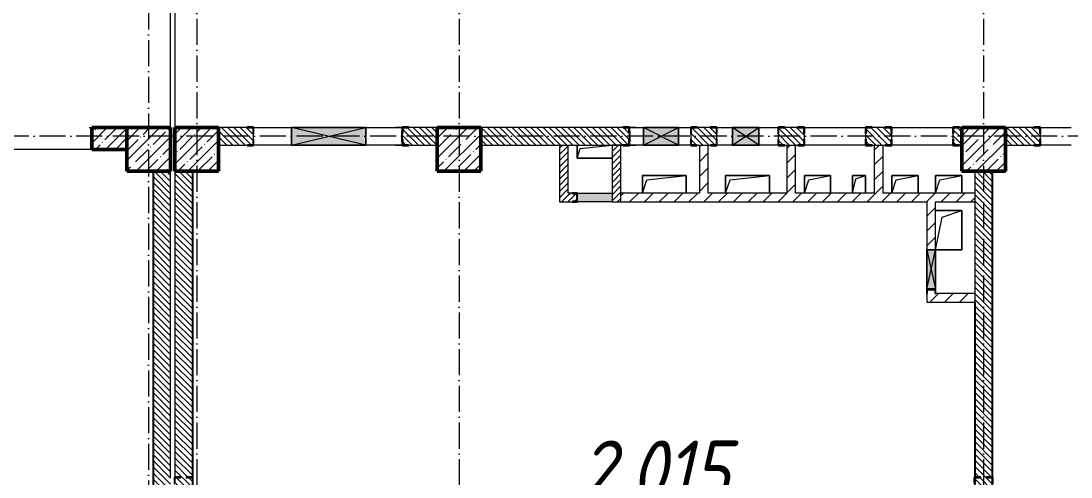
# Model space of a CAD drawing. Header units: millimetres. Extents: x -136833 to 49383, y -8033 to 344618.
# Drawn here: x -87944 to -75934, y 304978 to 310198 of the extents above; entities that cross this region are included whole.
import ezdxf

# ---------------------------------------------------------------- set-up
doc = ezdxf.new("R2010")
doc.units = ezdxf.units.MM
doc.linetypes.add('50_200_ШТРИХ_1Т_ш5_п1_п1_', pattern=[700, 500, -100, 0, -100])
for name, color, linetype, lineweight in [('A-DETL-GENF-OTLN', 7, 'Continuous', 9), ('A-FLOR-____-OTLN', 7, 'Continuous', 9), ('A-GENM-____-MCUT', 7, 'Continuous', 25), ('A-GENM-____-OTLN', 7, 'Continuous', 9), ('A-GENM-____-OTLN-1', 7, 'Continuous', 25), ('A-GLAZ-____-OTLN', 7, 'Continuous', 9), ('A-WALL-____-MCUT', 7, 'Continuous', 13), ('A-WALL-____-MCUT-2', 7, 'Continuous', 50), ('A-WALL-____-OTLN', 7, 'Continuous', 9), ('A-WALL-____-PATT-1', 7, 'Continuous', 9), ('A-WALL-FNSH-MCUT-1', 7, 'Continuous', 9), ('I-WALL-____-OTLN', 7, 'Continuous', 9), ('S-COLS-____-MCUT', 7, 'Continuous', 50), ('S-COLS-____-OTLN', 7, 'Continuous', 9), ('S-GRID-____-OTLN-1', 7, '50_200_ШТРИХ_1Т_ш5_п1_п1_', 9), ('Марки помещений', 7, 'Continuous', 9)]:
    doc.layers.add(name, color=color, linetype=linetype, lineweight=lineweight)
doc.styles.add('ISOCPEUR_I_2', font='isocpeui.ttf', dxfattribs={"width": 0.85, "height": 2.3})
pattern_1 = [(135, (-131434.413, 245796.486), (-35.35534, -35.35534), [])]
pattern_2 = [(45, (-131434.41, 245796.49), (-84.85281, 84.85281), [])]
pattern_3 = [(45, (-131434.413, 245796.486), (-35.35534, 35.35534), [])]

# ---------------------------------------------------------------- blocks, each defined once
blk = doc.blocks.new('BSC_Колонна _Прямоугольная - 500х500-V16-АР1_План отверстий 2 этажа в осях 1-64_Ю-ЯЯ')
at = {"layer": 'S-COLS-____-OTLN'}
h = blk.add_hatch(dxfattribs=at)
h.set_pattern_fill('FP_25', color=256, style=0, pattern_type=2)
h.set_pattern_definition([(45, (-44950, -62931.04), (-114.04925, 114.04925), []), (45, (-44835.95, -62931.04), (-114.04925, 114.04925), [201.613, -40.323, 3.353, -36.97])])
h.paths.add_polyline_path([(-250, -250), (250, -250), (250, 250), (-250, 250)], flags=0)
at = {"layer": 'S-COLS-____-MCUT'}
for p, q in [((250, 250), (-250, 250)), ((-250, 250), (-250, -250)), ((250, -250), (250, 250)), ((-250, -250), (250, -250))]:
    blk.add_line(p, q, dxfattribs=at)
blk = doc.blocks.new('BSC_Колонна _Прямоугольная - 500х500-V18-АР1_План отверстий 2 этажа в осях 1-64_Ю-ЯЯ')
at = {"layer": 'S-COLS-____-OTLN'}
h = blk.add_hatch(dxfattribs=at)
h.set_pattern_fill('FP_27', color=256, style=0, pattern_type=2)
h.set_pattern_definition([(45, (-54500, -62931.04), (-114.04925, 114.04925), []), (45, (-54385.95, -62931.04), (-114.04925, 114.04925), [201.613, -40.323, 3.353, -36.97])])
h.paths.add_polyline_path([(-250, -250), (250, -250), (250, 250), (-250, 250)], flags=0)
at = {"layer": 'S-COLS-____-MCUT'}
for p, q in [((250, 250), (-250, 250)), ((-250, 250), (-250, -250)), ((250, -250), (250, 250)), ((-250, -250), (250, -250))]:
    blk.add_line(p, q, dxfattribs=at)
blk = doc.blocks.new('BSC_Колонна _Прямоугольная - 500х500-V46-АР1_План отверстий 2 этажа в осях 1-64_Ю-ЯЯ')
at = {"layer": 'S-COLS-____-OTLN'}
h = blk.add_hatch(dxfattribs=at)
h.set_pattern_fill('FP_56', color=256, style=0, pattern_type=2)
h.set_pattern_definition([(45, (-48500, -62931.04), (-114.04925, 114.04925), []), (45, (-48385.95, -62931.04), (-114.04925, 114.04925), [201.613, -40.323, 3.353, -36.97])])
h.paths.add_polyline_path([(-250, -250), (250, -250), (250, 250), (-250, 250)], flags=0)
at = {"layer": 'S-COLS-____-MCUT'}
for p, q in [((250, 250), (-250, 250)), ((-250, 250), (-250, -250)), ((250, -250), (250, 250)), ((-250, -250), (250, -250))]:
    blk.add_line(p, q, dxfattribs=at)
blk = doc.blocks.new('BSC_Колонна _Прямоугольная - 500х500-V72-АР1_План отверстий 2 этажа в осях 1-64_Ю-ЯЯ')
at = {"layer": 'S-COLS-____-OTLN'}
h = blk.add_hatch(dxfattribs=at)
h.set_pattern_fill('FP_84', color=256, style=0, pattern_type=2)
h.set_pattern_definition([(45, (-45500, -62931.04), (-114.04925, 114.04925), []), (45, (-45385.95, -62931.04), (-114.04925, 114.04925), [201.613, -40.323, 3.353, -36.97])])
h.paths.add_polyline_path([(-250, -250), (250, -250), (250, 250), (-250, 250)], flags=0)
at = {"layer": 'S-COLS-____-MCUT'}
for p, q in [((250, 250), (-250, 250)), ((-250, 250), (-250, -250)), ((250, -250), (250, 250)), ((-250, -250), (250, -250))]:
    blk.add_line(p, q, dxfattribs=at)
blk = doc.blocks.new('154_Стойка_СКБ_Уголок - СМ-2180_200-28268025-АР1_План отверстий 2 этажа в осях 1-64_Ю-ЯЯ')
at = {"layer": 'A-GENM-____-MCUT'}
for p, q in [((125, 156), (125, 81)), ((200, 156), (125, 156)), ((131, 81), (131, 150)), ((131, 150), (200, 150)), ((200, 150), (200, 156)), ((125, 81), (131, 81)), ((131, 19), (125, 19)), ((125, 19), (125, -56)), ((131, -50), (131, 19)), ((125, -56), (200, -56)), ((200, -50), (131, -50)), ((200, -56), (200, -50))]:
    blk.add_line(p, q, dxfattribs=at)
blk = doc.blocks.new('Стойка_Влож_Полоса боковая - Полоса-28213942-АР1_План отверстий 2 этажа в осях 1-64_Ю-ЯЯ')
at = {"layer": 'A-GENM-____-OTLN'}
for p, q in [((-5, 60), (0, 60)), ((-5, -60), (-5, 60)), ((0, -60), (-5, -60))]:
    blk.add_line(p, q, dxfattribs=at)
blk = doc.blocks.new('Стойка_Влож_Уголок_Опорный - Уголок-28213941-АР1_План отверстий 2 этажа в осях 1-64_Ю-ЯЯ')
at = {"layer": 'A-GENM-____-OTLN'}
for p, q in [((-212, -6), (-212, 0)), ((0, 0), (0, -6)), ((-212, -75), (-212, -6)), ((-212, -6), (-206, -6)), ((-212, -75), (-206, -75)), ((-6, -6), (0, -6)), ((-6, -75), (0, -75)), ((0, -6), (0, -75))]:
    blk.add_line(p, q, dxfattribs=at)
blk = doc.blocks.new('Фахверк_СКБ_Уголок - 200_3960_зеркало-28268689-АР1_План отверстий 2 этажа в осях 1-64_Ю-ЯЯ')
at = {"layer": 'A-GENM-____-MCUT'}
for p, q in [((200, 156), (125, 156)), ((125, 156), (125, 81)), ((131, 81), (131, 150)), ((131, 150), (200, 150)), ((200, 150), (200, 156)), ((125, 81), (131, 81)), ((131, 19), (125, 19)), ((125, 19), (125, -56)), ((131, -50), (131, 19)), ((125, -56), (200, -56)), ((200, -50), (131, -50)), ((200, -56), (200, -50))]:
    blk.add_line(p, q, dxfattribs=at)
blk = doc.blocks.new('Фахверк_СКБ_Уголок - 200_3960-28268576-АР1_План отверстий 2 этажа в осях 1-64_Ю-ЯЯ')
at = {"layer": 'A-GENM-____-MCUT'}
for p, q in [((200, 156), (125, 156)), ((125, 156), (125, 81)), ((131, 81), (131, 150)), ((131, 150), (200, 150)), ((200, 150), (200, 156)), ((125, 81), (131, 81)), ((131, 19), (125, 19)), ((125, 19), (125, -56)), ((131, -50), (131, 19)), ((125, -56), (200, -56)), ((200, -50), (131, -50)), ((200, -56), (200, -50))]:
    blk.add_line(p, q, dxfattribs=at)
blk = doc.blocks.new('154_Стойка_СКБ_Уголок - СМ-2480_200-28346303-АР1_План отверстий 2 этажа в осях 1-64_Ю-ЯЯ')
at = {"layer": 'A-GENM-____-MCUT'}
for p, q in [((125, 156), (125, 81)), ((200, 156), (125, 156)), ((131, 81), (131, 150)), ((131, 150), (200, 150)), ((200, 150), (200, 156)), ((125, 81), (131, 81)), ((131, 19), (125, 19)), ((125, 19), (125, -56)), ((131, -50), (131, 19)), ((125, -56), (200, -56)), ((200, -50), (131, -50)), ((200, -56), (200, -50))]:
    blk.add_line(p, q, dxfattribs=at)
blk = doc.blocks.new('Стойка_Влож_Полоса боковая - Полоса-V150-АР1_План отверстий 2 этажа в осях 1-64_Ю-ЯЯ')
at = {"layer": 'A-GENM-____-OTLN'}
for p, q in [((-5, 60), (0, 60)), ((-5, -60), (-5, 60)), ((0, 31), (0, -31)), ((0, -60), (-5, -60))]:
    blk.add_line(p, q, dxfattribs=at)
blk = doc.blocks.new('Фахверк_СКБ_Уголок - 200_3550-28267367-АР1_План отверстий 2 этажа в осях 1-64_Ю-ЯЯ')
at = {"layer": 'A-GENM-____-MCUT'}
for p, q in [((200, 156), (125, 156)), ((125, 156), (125, 81)), ((131, 81), (131, 150)), ((131, 150), (200, 150)), ((200, 150), (200, 156)), ((125, 81), (131, 81)), ((131, 19), (125, 19)), ((125, 19), (125, -56)), ((131, -50), (131, 19)), ((125, -56), (200, -56)), ((200, -50), (131, -50)), ((200, -56), (200, -50))]:
    blk.add_line(p, q, dxfattribs=at)
blk = doc.blocks.new('AR_Отверстие Ниша - Лючок-32403922-АР1_План отверстий 2 этажа в осях 1-64_Ю-ЯЯ')
at = {"layer": 'A-GLAZ-____-OTLN'}
blk.add_hatch(color=256, dxfattribs=at).paths.add_polyline_path([(-200, 50), (-200, -50), (200, -50), (200, 50)], flags=0)
for p, q in [((-200, 50), (200, 50)), ((-200, -50), (-200, 50)), ((200, -50), (-200, -50))]:
    blk.add_line(p, q, dxfattribs=at)
blk = doc.blocks.new('154_Фахверк_СКБ_Швеллер - Тип_100_3960-28331862-АР1_План отверстий 2 этажа в осях 1-64_Ю-ЯЯ')
at = {"layer": 'A-GENM-____-MCUT'}
for p, q in [((175, 50), (125, 50)), ((125, 50), (125, -50)), ((128, 47), (175, 47)), ((128, -47), (128, 47)), ((175, 47), (175, 50)), ((125, -50), (175, -50)), ((175, -47), (128, -47)), ((175, -50), (175, -47))]:
    blk.add_line(p, q, dxfattribs=at)
blk = doc.blocks.new('AR_Отверстие прямоугольное _в плите_ - AR_Отверстие прямоугольное _в плите_-V152-АР1_План отверстий 2 этажа в осях 1-64_Ю-ЯЯ')
at = {"layer": 'A-GENM-____-OTLN'}
for p, q in [((250, 100), (-250, 100)), ((-250, 100), (-250, -100)), ((-250, -100), (-200, 50)), ((-200, 50), (250, 100)), ((250, -100), (250, 100))]:
    blk.add_line(p, q, dxfattribs=at)
blk = doc.blocks.new('AR_Отверстие прямоугольное _в плите_ - AR_Отверстие прямоугольное _в плите_-30423629-АР1_План отверстий 2 этажа в осях 1-64_Ю-ЯЯ')
at = {"layer": 'A-GENM-____-OTLN'}
for p, q in [((150, 100), (-150, 100)), ((-150, 100), (-150, -100)), ((-150, -100), (-100, 50)), ((-100, 50), (150, 100)), ((150, -100), (150, 100))]:
    blk.add_line(p, q, dxfattribs=at)
blk = doc.blocks.new('AR_Отверстие прямоугольное _в плите_ - AR_Отверстие прямоугольное _в плите_-30423631-АР1_План отверстий 2 этажа в осях 1-64_Ю-ЯЯ')
at = {"layer": 'A-GENM-____-OTLN'}
for p, q in [((75, 100), (-75, 100)), ((-75, 100), (-75, -100)), ((-75, -100), (-37, 63)), ((-37, 63), (75, 100)), ((75, -100), (75, 100))]:
    blk.add_line(p, q, dxfattribs=at)
blk = doc.blocks.new('AR_Отверстие прямоугольное _в плите_ - AR_Отверстие прямоугольное _в плите_-V154-АР1_План отверстий 2 этажа в осях 1-64_Ю-ЯЯ')
at = {"layer": 'A-GENM-____-OTLN'}
for p, q in [((-200, 75), (-200, -75)), ((-200, -75), (-163, 37)), ((-163, 37), (200, 75)), ((-200, -75), (200, -75))]:
    blk.add_line(p, q, dxfattribs=at)
blk = doc.blocks.new('AR_Отверстие прямоугольное _в плите_ - AR_Отверстие прямоугольное _в плите_-30552603-АР1_План отверстий 2 этажа в осях 1-64_Ю-ЯЯ')
at = {"layer": 'A-GENM-____-OTLN'}
for p, q in [((150, 225), (-150, 225)), ((-150, -225), (-75, 150)), ((-75, 150), (150, 225)), ((150, -225), (150, 225)), ((-150, -225), (150, -225))]:
    blk.add_line(p, q, dxfattribs=at)
blk = doc.blocks.new('AR_Отверстие прямоугольное _в стене_ - AR_Отверстие прямоугольное _в стене__ЭОМ-36405773-АР1_План отверстий 2 этажа в осях 1-64_Ю-ЯЯ')
at = {"layer": 'A-GLAZ-____-OTLN'}
blk.add_hatch(color=256, dxfattribs=at).paths.add_polyline_path([(200, 100), (-200, 100), (-200, -100), (200, -100)], flags=0)
at = {"layer": 'A-DETL-GENF-OTLN'}
for p, q in [((-200, -100), (-200, 100)), ((-200, 100), (200, 100)), ((200, 100), (-200, -100)), ((-200, 100), (200, -100)), ((200, 100), (-200, 100)), ((-200, 100), (-200, -100)), ((200, 100), (200, -100)), ((200, -100), (200, 100)), ((200, -100), (-200, -100)), ((-200, -100), (200, -100))]:
    blk.add_line(p, q, dxfattribs=at)
blk = doc.blocks.new('AR_Отверстие прямоугольное _в стене__БезПР - AR_Отверстие прямоугольное _в стене__БезПР-36392850-АР1_План отверстий 2 этажа в осях 1-64_Ю-ЯЯ')
at = {"layer": 'A-GLAZ-____-OTLN'}
blk.add_hatch(color=256, dxfattribs=at).paths.add_polyline_path([(150, 100), (-150, 100), (-150, -100), (150, -100)], flags=0)
at = {"layer": 'A-DETL-GENF-OTLN'}
for p, q in [((-150, -100), (-150, 100)), ((-150, 100), (150, 100)), ((150, 100), (-150, -100)), ((-150, 100), (150, -100)), ((150, 100), (-150, 100)), ((-150, 100), (-150, -100)), ((150, 100), (150, -100)), ((150, -100), (150, 100)), ((150, -100), (-150, -100)), ((-150, -100), (150, -100))]:
    blk.add_line(p, q, dxfattribs=at)
blk = doc.blocks.new('AR_Отверстие прямоугольное _в стене_ - AR_Отверстие прямоугольное _в стене__ОВ-36816157-АР1_План отверстий 2 этажа в осях 1-64_Ю-ЯЯ')
at = {"layer": 'A-GLAZ-____-OTLN'}
blk.add_hatch(color=256, dxfattribs=at).paths.add_polyline_path([(-425, 100), (-425, -100), (425, -100), (425, 100)], flags=0)
at = {"layer": 'A-DETL-GENF-OTLN'}
for p, q in [((-425, -100), (-425, 100)), ((-425, 100), (425, 100)), ((425, 100), (-425, -100)), ((-425, 100), (425, -100)), ((425, 100), (-425, 100)), ((-425, 100), (-425, -100)), ((425, 100), (425, -100)), ((425, -100), (425, 100)), ((425, -100), (-425, -100)), ((-425, -100), (425, -100))]:
    blk.add_line(p, q, dxfattribs=at)
blk = doc.blocks.new('AR_Отверстие прямоугольное _в стене_ - AR_Отверстие прямоугольное _в стене__ОВ-36815583-АР1_План отверстий 2 этажа в осях 1-64_Ю-ЯЯ')
at = {"layer": 'A-GLAZ-____-OTLN'}
blk.add_hatch(color=256, dxfattribs=at).paths.add_polyline_path([(-225, 50), (-225, -50), (225, -50), (225, 50)], flags=0)
at = {"layer": 'A-DETL-GENF-OTLN'}
for p, q in [((-225, 50), (225, 50)), ((225, 50), (-225, -50)), ((-225, 50), (225, -50)), ((225, 50), (-225, 50)), ((225, 50), (225, -50)), ((225, -50), (225, 50)), ((225, -50), (-225, -50)), ((-225, -50), (225, -50))]:
    blk.add_line(p, q, dxfattribs=at)
blk = doc.blocks.new('154_Фахверк_СКБ_Швеллер - Тип_100_3960_зеркало-36793856-АР1_План отверстий 2 этажа в осях 1-64_Ю-ЯЯ')
at = {"layer": 'A-GENM-____-MCUT'}
for p, q in [((175, 50), (125, 50)), ((125, 50), (125, -50)), ((128, 47), (175, 47)), ((128, -47), (128, 47)), ((175, 47), (175, 50)), ((125, -50), (175, -50)), ((175, -47), (128, -47)), ((175, -50), (175, -47))]:
    blk.add_line(p, q, dxfattribs=at)
blk = doc.blocks.new('3эт')
at = {"layer": 'S-GRID-____-OTLN-1', "color": 251, "ltscale": 0.6, "true_color": 0x636466}
for p, q in [((329270.7, 4029.4), (329270.7, -33971.9)), ((332270.7, 4029.4), (332270.7, -33971.9)), ((338270.7, 4029.4), (338270.7, -33971.9)), ((328720.7, 3785.7), (328720.7, -33833.1)), ((387845.1, -23782.4), (279101.9, -23782.4))]:
    blk.add_line(p, q, dxfattribs=at)

msp = doc.modelspace()

# ---------------------------------------------------------------- hatches: boundary and pattern name
at = {"layer": 'A-WALL-____-PATT-1'}
h = msp.add_hatch(dxfattribs=at)
h.set_pattern_fill('FP_13', color=256, style=0, pattern_type=2)
h.set_pattern_definition([(45, (-131434.41, 245796.49), (-114.04925, 114.04925), []), (45, (-131320.36, 245796.49), (-114.04925, 114.04925), [201.612, -40.322, 3.353, -36.97])])
h.paths.add_polyline_path([(-86734.4, 308727.5), (-86734.4, 308977.5), (-87134.4, 308977.5), (-87134.4, 308727.5)], flags=0)
h.paths.add_polyline_path([(-88934.4, 308727.5), (-88934.4, 308977.5), (-92234.4, 308977.5), (-92234.4, 308727.5), (-89029.6, 308727.5)], flags=0)
h = msp.add_hatch(dxfattribs=at)
h.set_pattern_fill('FP_6', color=256, style=0, pattern_type=2)
h.set_pattern_definition(pattern_1)
h.paths.add_polyline_path([(-83578.4, 308777.5), (-83184.4, 308777.5), (-83184.4, 308977.5), (-83578.4, 308977.5), (-83578.4, 308908.5), (-83584.4, 308908.5), (-83584.4, 308846.5), (-83578.4, 308846.5), (-83578.4, 308817.5)], flags=0)
h.paths.add_polyline_path([(-85684.4, 308777.5), (-85290.4, 308777.5), (-85290.4, 308846.5), (-85284.4, 308846.5), (-85284.4, 308908.5), (-85290.4, 308908.5), (-85290.4, 308977.5), (-85684.4, 308977.5)], flags=0)
h = msp.add_hatch(dxfattribs=at)
h.set_pattern_fill('FP_6', color=256, style=0, pattern_type=2)
h.set_pattern_definition(pattern_1)
h.paths.add_polyline_path([(-77209.4, 308777.5), (-77184.4, 308777.5), (-77184.4, 308977.5), (-77278.4, 308977.5), (-77278.4, 308908.5), (-77284.4, 308908.5), (-77284.4, 308846.5), (-77278.4, 308846.5), (-77278.4, 308777.5)], flags=0)
h.paths.add_polyline_path([(-79278.4, 308777.5), (-78990.4, 308777.5), (-78990.4, 308846.5), (-78984.4, 308846.5), (-78984.4, 308908.5), (-78990.4, 308908.5), (-78990.4, 308977.5), (-79278.4, 308977.5), (-79278.4, 308908.5), (-79284.4, 308908.5), (-79284.4, 308846.5), (-79278.4, 308846.5)], flags=0)
h.paths.add_polyline_path([(-78278.4, 308777.5), (-77990.4, 308777.5), (-77990.4, 308846.5), (-77984.4, 308846.5), (-77984.4, 308908.5), (-77990.4, 308908.5), (-77990.4, 308977.5), (-78278.4, 308977.5), (-78278.4, 308908.5), (-78284.4, 308908.5), (-78284.4, 308846.5), (-78278.4, 308846.5), (-78278.4, 308781.5)], flags=0)
h.paths.add_polyline_path([(-80209.4, 308777.5), (-79990.4, 308777.5), (-79990.4, 308846.5), (-79984.4, 308846.5), (-79984.4, 308908.5), (-79990.4, 308908.5), (-79990.4, 308977.5), (-80278.4, 308977.5), (-80278.4, 308908.5), (-80284.4, 308908.5), (-80284.4, 308846.5), (-80278.4, 308846.5), (-80278.4, 308777.5)], flags=0)
h.paths.add_polyline_path([(-81059.4, 308777.5), (-80990.4, 308777.5), (-80990.4, 308846.5), (-80984.4, 308846.5), (-80984.4, 308908.5), (-80990.4, 308908.5), (-80990.4, 308977.5), (-82684.4, 308977.5), (-82684.4, 308777.5), (-81075.8, 308777.5)], flags=0)
h = msp.add_hatch(dxfattribs=at)
h.set_pattern_fill('FP_6', color=256, style=0, pattern_type=2)
h.set_pattern_definition(pattern_1)
h.paths.add_polyline_path([(-74578.4, 308777.5), (-74184.4, 308777.5), (-74184.4, 308977.5), (-74578.4, 308977.5), (-74578.4, 308908.5), (-74584.4, 308908.5), (-74584.4, 308846.5), (-74578.4, 308846.5), (-74578.4, 308817.5)], flags=0)
h.paths.add_polyline_path([(-76684.4, 308777.5), (-76290.4, 308777.5), (-76290.4, 308846.5), (-76284.4, 308846.5), (-76284.4, 308908.5), (-76290.4, 308908.5), (-76290.4, 308977.5), (-76684.4, 308977.5)], flags=0)
h = msp.add_hatch(dxfattribs=at)
h.set_pattern_fill('FP_5', color=256, style=0, pattern_type=2)
h.set_pattern_definition(pattern_3)
h.paths.add_polyline_path([(-81684.4, 308127.5), (-81684.4, 308777.5), (-81784.4, 308777.5), (-81784.4, 308127.5)], flags=0)
h = msp.add_hatch(dxfattribs=at)
h.set_pattern_fill('FP_5', color=256, style=0, pattern_type=2)
h.set_pattern_definition(pattern_3)
h.paths.add_polyline_path([(-81084.4, 308127.5), (-81084.4, 308777.5), (-81184.4, 308777.5), (-81184.4, 308127.5)], flags=0)
h = msp.add_hatch(dxfattribs=at)
h.set_pattern_fill('FP_4', color=256, style=0, pattern_type=2)
h.set_pattern_definition(pattern_2)
h.paths.add_polyline_path([(-80084.4, 308227.5), (-80084.4, 308777.5), (-80184.4, 308777.5), (-80184.4, 308227.5)], flags=0)
h = msp.add_hatch(dxfattribs=at)
h.set_pattern_fill('FP_4', color=256, style=0, pattern_type=2)
h.set_pattern_definition(pattern_2)
h.paths.add_polyline_path([(-79084.4, 308227.5), (-79084.4, 308777.5), (-79184.4, 308777.5), (-79184.4, 308227.5)], flags=0)
h = msp.add_hatch(dxfattribs=at)
h.set_pattern_fill('FP_4', color=256, style=0, pattern_type=2)
h.set_pattern_definition(pattern_2)
h.paths.add_polyline_path([(-78084.4, 308227.5), (-78084.4, 308777.5), (-78184.4, 308777.5), (-78184.4, 308227.5)], flags=0)
h = msp.add_hatch(dxfattribs=at)
h.set_pattern_fill('FP_6', color=256, style=0, pattern_type=2)
h.set_pattern_definition(pattern_1)
h.paths.add_polyline_path([(-86434.4, 301477.5), (-86234.4, 301477.5), (-86234.4, 304971.5), (-86303.4, 304971.5), (-86303.4, 304977.5), (-86234.4, 304977.5), (-86234.4, 308477.5), (-86434.4, 308477.5), (-86434.4, 304977.5), (-86365.4, 304977.5), (-86365.4, 304971.5), (-86434.4, 304971.5), (-86434.4, 303021.1)], flags=0)
h = msp.add_hatch(dxfattribs=at)
h.set_pattern_fill('FP_6', color=256, style=0, pattern_type=2)
h.set_pattern_definition(pattern_1)
h.paths.add_polyline_path([(-86184.4, 301477.5), (-85984.4, 301477.5), (-85984.4, 304971.5), (-86053.4, 304971.5), (-86053.4, 304977.5), (-85984.4, 304977.5), (-85984.4, 308477.5), (-86184.4, 308477.5), (-86184.4, 304977.5), (-86115.4, 304977.5), (-86115.4, 304971.5), (-86184.4, 304971.5), (-86184.4, 303021.1)], flags=0)
h = msp.add_hatch(dxfattribs=at)
h.set_pattern_fill('FP_6', color=256, style=0, pattern_type=2)
h.set_pattern_definition(pattern_1)
h.paths.add_polyline_path([(-76834.4, 301477.5), (-76834.4, 304971.5), (-76903.4, 304971.5), (-76903.4, 304977.5), (-76834.4, 304977.5), (-76834.4, 308477.5), (-77034.4, 308477.5), (-77034.4, 304977.5), (-76965.4, 304977.5), (-76965.4, 304971.5), (-77034.4, 304971.5), (-77034.4, 301477.5)], flags=0)
h = msp.add_hatch(dxfattribs=at)
h.set_pattern_fill('FP_5', color=256, style=0, pattern_type=2)
h.set_pattern_definition(pattern_3)
h.paths.add_polyline_path([(-81634.4, 308127.5), (-81634.4, 308130.5), (-81587.4, 308130.5), (-81587.4, 308224.5), (-81634.4, 308224.5), (-81634.4, 308227.5), (-81684.4, 308227.5), (-81684.4, 308127.5)], flags=0)
h = msp.add_hatch(dxfattribs=at)
h.set_pattern_fill('FP_4', color=256, style=0, pattern_type=2)
h.set_pattern_definition(pattern_2)
h.paths.add_polyline_path([(-77484.4, 308127.5), (-77034.4, 308127.5), (-77034.4, 308227.5), (-81084.4, 308227.5), (-81084.4, 308127.5), (-77540.8, 308127.5)], flags=0)
h = msp.add_hatch(dxfattribs=at)
h.set_pattern_fill('FP_4', color=256, style=0, pattern_type=2)
h.set_pattern_definition(pattern_2)
h.paths.add_polyline_path([(-77487.4, 307077.5), (-77487.4, 307124.5), (-77581.4, 307124.5), (-77581.4, 307077.5), (-77534.4, 307077.5)], flags=0)
h.paths.add_polyline_path([(-77584.4, 307577.5), (-77484.4, 307577.5), (-77484.4, 308127.5), (-77584.4, 308127.5), (-77584.4, 307864.3)], flags=0)
h = msp.add_hatch(dxfattribs=at)
h.set_pattern_fill('FP_4', color=256, style=0, pattern_type=2)
h.set_pattern_definition(pattern_2)
h.paths.add_polyline_path([(-77487.4, 306977.5), (-77034.4, 306977.5), (-77034.4, 307077.5), (-77584.4, 307077.5), (-77584.4, 306977.5), (-77581.4, 306977.5)], flags=0)

# ---------------------------------------------------------------- linework, layer by layer
for points in [[(-76684.4, 308777.5), (-76684.4, 308477.5), (-76834.4, 308477.5), (-76834.4, 301477.5), (-76684.4, 301477.5)], [(-86434.4, 308477.5), (-86434.4, 301477.5)], [(-85984.4, 308477.5), (-85984.4, 301477.5)], [(-77034.4, 306977.5), (-77034.4, 301477.5)]]:
    msp.add_lwpolyline(points)
at = {"layer": 'A-FLOR-____-OTLN'}
for p, q in [((-86234.4, 308977.5), (-86234.4, 313327.5)), ((-86184.4, 313077.5), (-86184.4, 308977.5)), ((-81584.4, 308627.5), (-81584.4, 308777.5)), ((-81184.4, 308627.5), (-81584.4, 308627.5)), ((-80834.4, 308427.5), (-80334.4, 308427.5)), ((-80834.4, 308227.5), (-80834.4, 308427.5)), ((-80334.4, 308427.5), (-80334.4, 308227.5)), ((-79884.4, 308427.5), (-79384.4, 308427.5)), ((-79884.4, 308227.5), (-79884.4, 308427.5)), ((-79384.4, 308427.5), (-79384.4, 308227.5)), ((-78984.4, 308427.5), (-78684.4, 308427.5)), ((-78984.4, 308227.5), (-78984.4, 308427.5)), ((-78684.4, 308427.5), (-78684.4, 308227.5)), ((-78434.4, 308427.5), (-78284.4, 308427.5)), ((-78434.4, 308227.5), (-78434.4, 308427.5)), ((-78284.4, 308427.5), (-78284.4, 308227.5)), ((-77984.4, 308427.5), (-77684.4, 308427.5)), ((-77984.4, 308227.5), (-77984.4, 308427.5)), ((-77684.4, 308427.5), (-77684.4, 308227.5)), ((-77484.4, 308427.5), (-77184.4, 308427.5)), ((-77484.4, 308227.5), (-77484.4, 308427.5)), ((-77184.4, 308427.5), (-77184.4, 308227.5)), ((-77484.4, 308027.5), (-77184.4, 308027.5)), ((-77184.4, 308027.5), (-77184.4, 307577.5)), ((-77184.4, 307577.5), (-77484.4, 307577.5))]:
    msp.add_line(p, q, dxfattribs=at)
at = {"layer": 'A-WALL-____-MCUT'}
for p, q in [((-85359.4, 308977.5), (-85684.4, 308977.5)), ((-85284.4, 308846.5), (-85284.4, 308908.5)), ((-83184.4, 308977.5), (-83509.4, 308977.5)), ((-81059.4, 308977.5), (-82684.4, 308977.5)), ((-80984.4, 308846.5), (-80984.4, 308908.5)), ((-80284.4, 308908.5), (-80284.4, 308846.5)), ((-80059.4, 308977.5), (-80209.4, 308977.5)), ((-79984.4, 308846.5), (-79984.4, 308908.5)), ((-79284.4, 308908.5), (-79284.4, 308846.5)), ((-79059.4, 308977.5), (-79209.4, 308977.5)), ((-78984.4, 308846.5), (-78984.4, 308908.5)), ((-78284.4, 308908.5), (-78284.4, 308846.5)), ((-78059.4, 308977.5), (-78209.4, 308977.5)), ((-77984.4, 308846.5), (-77984.4, 308908.5)), ((-77284.4, 308908.5), (-77284.4, 308846.5)), ((-77184.4, 308977.5), (-77209.4, 308977.5)), ((-76359.4, 308977.5), (-76684.4, 308977.5)), ((-76284.4, 308846.5), (-76284.4, 308908.5)), ((-85684.4, 308777.5), (-85359.4, 308777.5)), ((-83509.4, 308777.5), (-83184.4, 308777.5)), ((-82684.4, 308777.5), (-81059.4, 308777.5)), ((-80209.4, 308777.5), (-80059.4, 308777.5)), ((-79209.4, 308777.5), (-79059.4, 308777.5)), ((-78209.4, 308777.5), (-78059.4, 308777.5)), ((-77209.4, 308777.5), (-77184.4, 308777.5)), ((-76684.4, 308777.5), (-76359.4, 308777.5)), ((-86434.4, 308477.5), (-86434.4, 304977.5)), ((-86234.4, 304977.5), (-86234.4, 308477.5)), ((-86184.4, 308477.5), (-86184.4, 304977.5)), ((-85984.4, 304977.5), (-85984.4, 308477.5)), ((-77034.4, 308477.5), (-77034.4, 304977.5)), ((-76834.4, 304977.5), (-76834.4, 308477.5))]:
    msp.add_line(p, q, dxfattribs=at)
at = {"layer": 'A-WALL-____-MCUT-2'}
for p, q in [((-86734.4, 308977.5), (-87134.4, 308977.5)), ((-87134.4, 308977.5), (-87134.4, 308727.5)), ((-87134.4, 308727.5), (-86734.4, 308727.5))]:
    msp.add_line(p, q, dxfattribs=at)
at = {"layer": 'A-WALL-____-OTLN'}
for p, q in [((-87164.4, 308977.5), (-87134.4, 308977.5)), ((-87134.4, 308727.5), (-88934.4, 308727.5))]:
    msp.add_line(p, q, dxfattribs=at)
at = {"layer": 'A-WALL-FNSH-MCUT-1'}
for p, q in [((-81784.4, 308777.5), (-81784.4, 308127.5)), ((-81684.4, 308227.5), (-81684.4, 308777.5)), ((-81084.4, 308777.5), (-81184.4, 308777.5)), ((-81184.4, 308777.5), (-81184.4, 308227.5)), ((-81084.4, 308127.5), (-81084.4, 308777.5)), ((-80184.4, 308777.5), (-80184.4, 308227.5)), ((-80084.4, 308227.5), (-80084.4, 308777.5)), ((-79184.4, 308777.5), (-79184.4, 308227.5)), ((-79084.4, 308227.5), (-79084.4, 308777.5)), ((-78184.4, 308777.5), (-78184.4, 308227.5)), ((-78084.4, 308227.5), (-78084.4, 308777.5)), ((-81634.4, 308227.5), (-81684.4, 308227.5)), ((-80184.4, 308227.5), (-81084.4, 308227.5)), ((-79184.4, 308227.5), (-80084.4, 308227.5)), ((-78184.4, 308227.5), (-79084.4, 308227.5)), ((-77034.4, 308227.5), (-78084.4, 308227.5)), ((-81784.4, 308127.5), (-81634.4, 308127.5)), ((-81184.4, 308127.5), (-77584.4, 308127.5)), ((-77584.4, 308127.5), (-77584.4, 307577.5)), ((-77484.4, 307577.5), (-77484.4, 308127.5)), ((-77484.4, 308127.5), (-77034.4, 308127.5)), ((-77584.4, 307077.5), (-77584.4, 306977.5)), ((-77584.4, 306977.5), (-77034.4, 306977.5)), ((-77034.4, 307077.5), (-77484.4, 307077.5))]:
    msp.add_line(p, q, dxfattribs=at)
at = {"layer": 'I-WALL-____-OTLN'}
for p, q in [((-85284.4, 308977.5), (-84849.4, 308977.5)), ((-83999.4, 308977.5), (-83584.4, 308977.5)), ((-80984.4, 308977.5), (-80824.4, 308977.5)), ((-80424.4, 308977.5), (-80284.4, 308977.5)), ((-79984.4, 308977.5), (-79804.4, 308977.5)), ((-79504.4, 308977.5), (-79284.4, 308977.5)), ((-78984.4, 308977.5), (-78284.4, 308977.5)), ((-77984.4, 308977.5), (-77284.4, 308977.5)), ((-76284.4, 308977.5), (-75934.4, 308977.5)), ((-84849.4, 308777.5), (-85284.4, 308777.5)), ((-83584.4, 308777.5), (-83999.4, 308777.5)), ((-80824.4, 308777.5), (-80984.4, 308777.5)), ((-80284.4, 308777.5), (-80424.4, 308777.5)), ((-79804.4, 308777.5), (-79984.4, 308777.5)), ((-79284.4, 308777.5), (-79504.4, 308777.5)), ((-78284.4, 308777.5), (-78984.4, 308777.5)), ((-77284.4, 308777.5), (-77984.4, 308777.5)), ((-75934.4, 308777.5), (-76284.4, 308777.5))]:
    msp.add_line(p, q, dxfattribs=at)

# ---------------------------------------------------------------- block references
msp.add_blockref('3эт', (-415205.1, 332659.9))
at = {"layer": 'A-GENM-____-OTLN'}
for name, p, rotation in [('Стойка_Влож_Уголок_Опорный - Уголок-28213941-АР1_План отверстий 2 этажа в осях 1-64_Ю-ЯЯ', (-83584.4, 308771.5), 269.9999999999995), ('Стойка_Влож_Уголок_Опорный - Уголок-28213941-АР1_План отверстий 2 этажа в осях 1-64_Ю-ЯЯ', (-80984.4, 308983.5), 89.99999999999955), ('Стойка_Влож_Полоса боковая - Полоса-28213942-АР1_План отверстий 2 этажа в осях 1-64_Ю-ЯЯ', (-80984.4, 308877.5), 180)]:
    msp.add_blockref(name, p, dxfattribs=dict(at, rotation=rotation))
for name, p in [('Стойка_Влож_Полоса боковая - Полоса-V150-АР1_План отверстий 2 этажа в осях 1-64_Ю-ЯЯ', (-83584.4, 308877.5)), ('AR_Отверстие прямоугольное _в плите_ - AR_Отверстие прямоугольное _в плите_-V154-АР1_План отверстий 2 этажа в осях 1-64_Ю-ЯЯ', (-81384.4, 308702.5)), ('AR_Отверстие прямоугольное _в плите_ - AR_Отверстие прямоугольное _в плите_-V152-АР1_План отверстий 2 этажа в осях 1-64_Ю-ЯЯ', (-80584.4, 308327.5)), ('AR_Отверстие прямоугольное _в плите_ - AR_Отверстие прямоугольное _в плите_-V152-АР1_План отверстий 2 этажа в осях 1-64_Ю-ЯЯ', (-79634.4, 308327.5)), ('AR_Отверстие прямоугольное _в плите_ - AR_Отверстие прямоугольное _в плите_-30423629-АР1_План отверстий 2 этажа в осях 1-64_Ю-ЯЯ', (-78834.4, 308327.5)), ('AR_Отверстие прямоугольное _в плите_ - AR_Отверстие прямоугольное _в плите_-30423631-АР1_План отверстий 2 этажа в осях 1-64_Ю-ЯЯ', (-78359.4, 308327.5)), ('AR_Отверстие прямоугольное _в плите_ - AR_Отверстие прямоугольное _в плите_-30423629-АР1_План отверстий 2 этажа в осях 1-64_Ю-ЯЯ', (-77834.4, 308327.5)), ('AR_Отверстие прямоугольное _в плите_ - AR_Отверстие прямоугольное _в плите_-30423629-АР1_План отверстий 2 этажа в осях 1-64_Ю-ЯЯ', (-77334.4, 308327.5)), ('AR_Отверстие прямоугольное _в плите_ - AR_Отверстие прямоугольное _в плите_-30552603-АР1_План отверстий 2 этажа в осях 1-64_Ю-ЯЯ', (-77334.4, 307802.5))]:
    msp.add_blockref(name, p, dxfattribs=at)
at = {"layer": 'A-GENM-____-OTLN-1'}
for name, p, rotation in [('Фахверк_СКБ_Уголок - 200_3960-28268576-АР1_План отверстий 2 этажа в осях 1-64_Ю-ЯЯ', (-85159.4, 308927.5), 180), ('154_Стойка_СКБ_Уголок - СМ-2180_200-28268025-АР1_План отверстий 2 этажа в осях 1-64_Ю-ЯЯ', (-80859.4, 308927.5), 180), ('Фахверк_СКБ_Уголок - 200_3960-28268576-АР1_План отверстий 2 этажа в осях 1-64_Ю-ЯЯ', (-79859.4, 308927.5), 180), ('Фахверк_СКБ_Уголок - 200_3960-28268576-АР1_План отверстий 2 этажа в осях 1-64_Ю-ЯЯ', (-78859.4, 308927.5), 180), ('Фахверк_СКБ_Уголок - 200_3960-28268576-АР1_План отверстий 2 этажа в осях 1-64_Ю-ЯЯ', (-77859.4, 308927.5), 180), ('Фахверк_СКБ_Уголок - 200_3960-28268576-АР1_План отверстий 2 этажа в осях 1-64_Ю-ЯЯ', (-76159.4, 308927.5), 180), ('154_Фахверк_СКБ_Швеллер - Тип_100_3960-28331862-АР1_План отверстий 2 этажа в осях 1-64_Ю-ЯЯ', (-81459.4, 308177.5), 180), ('154_Фахверк_СКБ_Швеллер - Тип_100_3960_зеркало-36793856-АР1_План отверстий 2 этажа в осях 1-64_Ю-ЯЯ', (-77534.4, 307252.5), 270), ('Фахверк_СКБ_Уголок - 200_3550-28267367-АР1_План отверстий 2 этажа в осях 1-64_Ю-ЯЯ', (-86134.4, 305102.5), 269.9999999999999), ('Фахверк_СКБ_Уголок - 200_3550-28267367-АР1_План отверстий 2 этажа в осях 1-64_Ю-ЯЯ', (-76984.4, 305102.5), 270.0000000000001)]:
    msp.add_blockref(name, p, dxfattribs=dict(at, rotation=rotation))
for name, p in [('154_Стойка_СКБ_Уголок - СМ-2480_200-28346303-АР1_План отверстий 2 этажа в осях 1-64_Ю-ЯЯ', (-83709.4, 308827.5)), ('Фахверк_СКБ_Уголок - 200_3960_зеркало-28268689-АР1_План отверстий 2 этажа в осях 1-64_Ю-ЯЯ', (-80409.4, 308827.5)), ('Фахверк_СКБ_Уголок - 200_3960_зеркало-28268689-АР1_План отверстий 2 этажа в осях 1-64_Ю-ЯЯ', (-79409.4, 308827.5)), ('Фахверк_СКБ_Уголок - 200_3960_зеркало-28268689-АР1_План отверстий 2 этажа в осях 1-64_Ю-ЯЯ', (-78409.4, 308827.5)), ('Фахверк_СКБ_Уголок - 200_3960_зеркало-28268689-АР1_План отверстий 2 этажа в осях 1-64_Ю-ЯЯ', (-77409.4, 308827.5))]:
    msp.add_blockref(name, p, dxfattribs=at)
at = {"layer": 'A-GLAZ-____-OTLN'}
for name, p, rotation in [('AR_Отверстие прямоугольное _в стене_ - AR_Отверстие прямоугольное _в стене__ОВ-36816157-АР1_План отверстий 2 этажа в осях 1-64_Ю-ЯЯ', (-84424.4, 308877.5), 180), ('AR_Отверстие прямоугольное _в стене_ - AR_Отверстие прямоугольное _в стене__ЭОМ-36405773-АР1_План отверстий 2 этажа в осях 1-64_Ю-ЯЯ', (-80624.4, 308877.5), 180), ('AR_Отверстие прямоугольное _в стене__БезПР - AR_Отверстие прямоугольное _в стене__БезПР-36392850-АР1_План отверстий 2 этажа в осях 1-64_Ю-ЯЯ', (-79654.4, 308877.5), 180), ('AR_Отверстие Ниша - Лючок-32403922-АР1_План отверстий 2 этажа в осях 1-64_Ю-ЯЯ', (-81384.4, 308177.5), 180), ('AR_Отверстие прямоугольное _в стене_ - AR_Отверстие прямоугольное _в стене__ОВ-36815583-АР1_План отверстий 2 этажа в осях 1-64_Ю-ЯЯ', (-77534.4, 307352.5), 90)]:
    msp.add_blockref(name, p, dxfattribs=dict(at, rotation=rotation))
at = {"layer": 'S-COLS-____-OTLN'}
for name, p in [('BSC_Колонна _Прямоугольная - 500х500-V16-АР1_План отверстий 2 этажа в осях 1-64_Ю-ЯЯ', (-86484.4, 308727.5)), ('BSC_Колонна _Прямоугольная - 500х500-V72-АР1_План отверстий 2 этажа в осях 1-64_Ю-ЯЯ', (-85934.4, 308727.5)), ('BSC_Колонна _Прямоугольная - 500х500-V46-АР1_План отверстий 2 этажа в осях 1-64_Ю-ЯЯ', (-82934.4, 308727.5)), ('BSC_Колонна _Прямоугольная - 500х500-V18-АР1_План отверстий 2 этажа в осях 1-64_Ю-ЯЯ', (-76934.4, 308727.5))]:
    msp.add_blockref(name, p, dxfattribs=at)

# ---------------------------------------------------------------- texts
at = {"layer": 'Марки помещений', "insert": (-81557.2, 305395.6), "char_height": 700, "width": 737.552, "attachment_point": 1, "style": 'ISOCPEUR_I_2'}
msp.add_mtext('2.015', dxfattribs=at)

doc.saveas('drawing.dxf')
